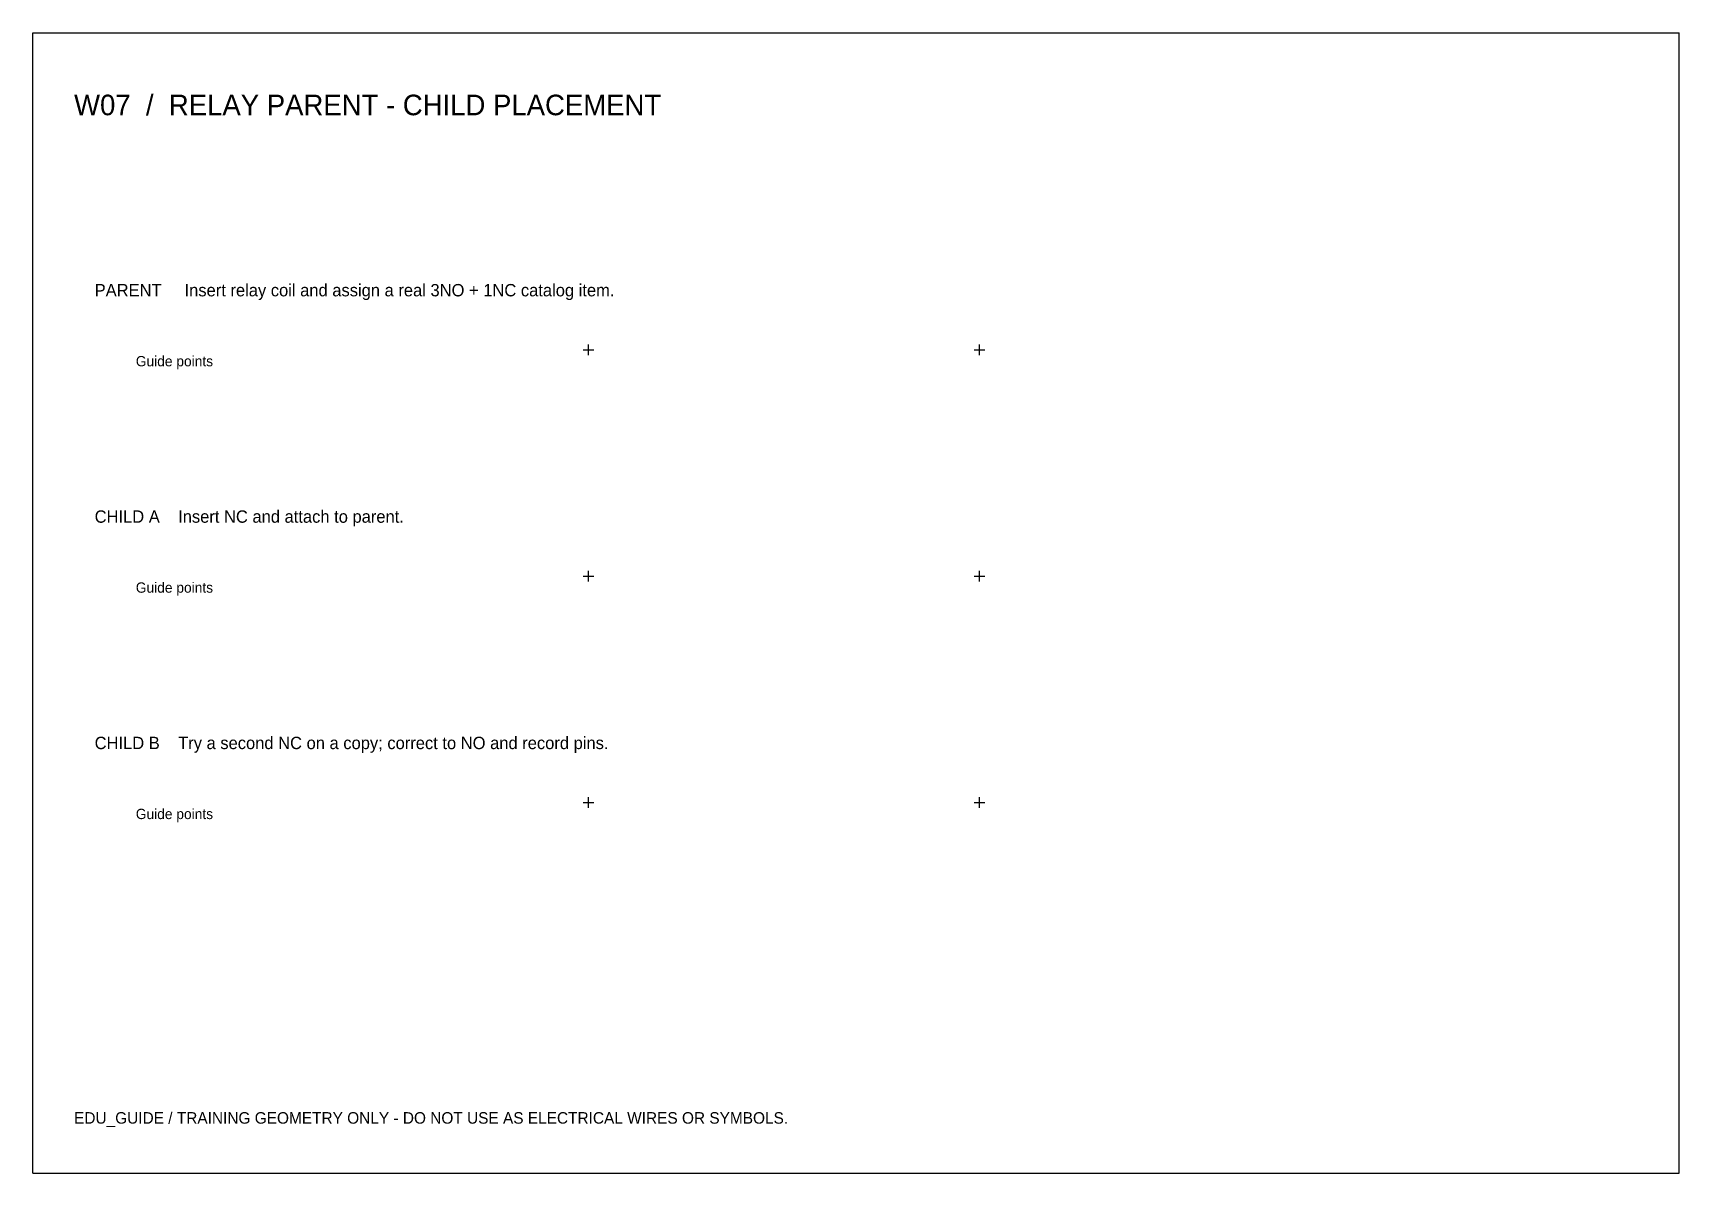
# Model space of a CAD drawing. Header units: millimetres. Extents: x 10 to 410, y 10 to 287.
import ezdxf

# ---------------------------------------------------------------- set-up
doc = ezdxf.new("R2010")
doc.units = ezdxf.units.MM
doc.layers.add('EDU_GUIDE', color=8, linetype='Continuous')

msp = doc.modelspace()

# ---------------------------------------------------------------- linework, layer by layer
at = {"layer": 'EDU_GUIDE'}
for p, q in [((10, 287), (410, 287)), ((10, 10), (10, 287)), ((410, 10), (410, 287)), ((143.7, 210), (146.3, 210)), ((145, 208.7), (145, 211.3)), ((238.7, 210), (241.3, 210)), ((240, 208.7), (240, 211.3)), ((145, 153.7), (145, 156.3)), ((240, 153.7), (240, 156.3)), ((143.7, 155), (146.3, 155)), ((238.7, 155), (241.3, 155)), ((143.7, 100), (146.3, 100)), ((145, 98.7), (145, 101.3)), ((238.7, 100), (241.3, 100)), ((240, 98.7), (240, 101.3)), ((10, 10), (410, 10))]:
    msp.add_line(p, q, dxfattribs=at)

# ---------------------------------------------------------------- texts
for s, height, p in [('W07  /  RELAY PARENT - CHILD PLACEMENT', 5, (20, 267)), ('PARENT     Insert relay coil and assign a real 3NO + 1NC catalog item.', 3, (25, 223)), ('Guide points', 2.5, (35, 206)), ('CHILD A    Insert NC and attach to parent.', 3, (25, 168)), ('Guide points', 2.5, (35, 151)), ('CHILD B    Try a second NC on a copy; correct to NO and record pins.', 3, (25, 113)), ('Guide points', 2.5, (35, 96)), ('EDU_GUIDE / TRAINING GEOMETRY ONLY - DO NOT USE AS ELECTRICAL WIRES OR SYMBOLS.', 2.8, (20, 22))]:
    msp.add_text(s, height=height, dxfattribs=at).set_placement(p)

doc.saveas('drawing.dxf')
